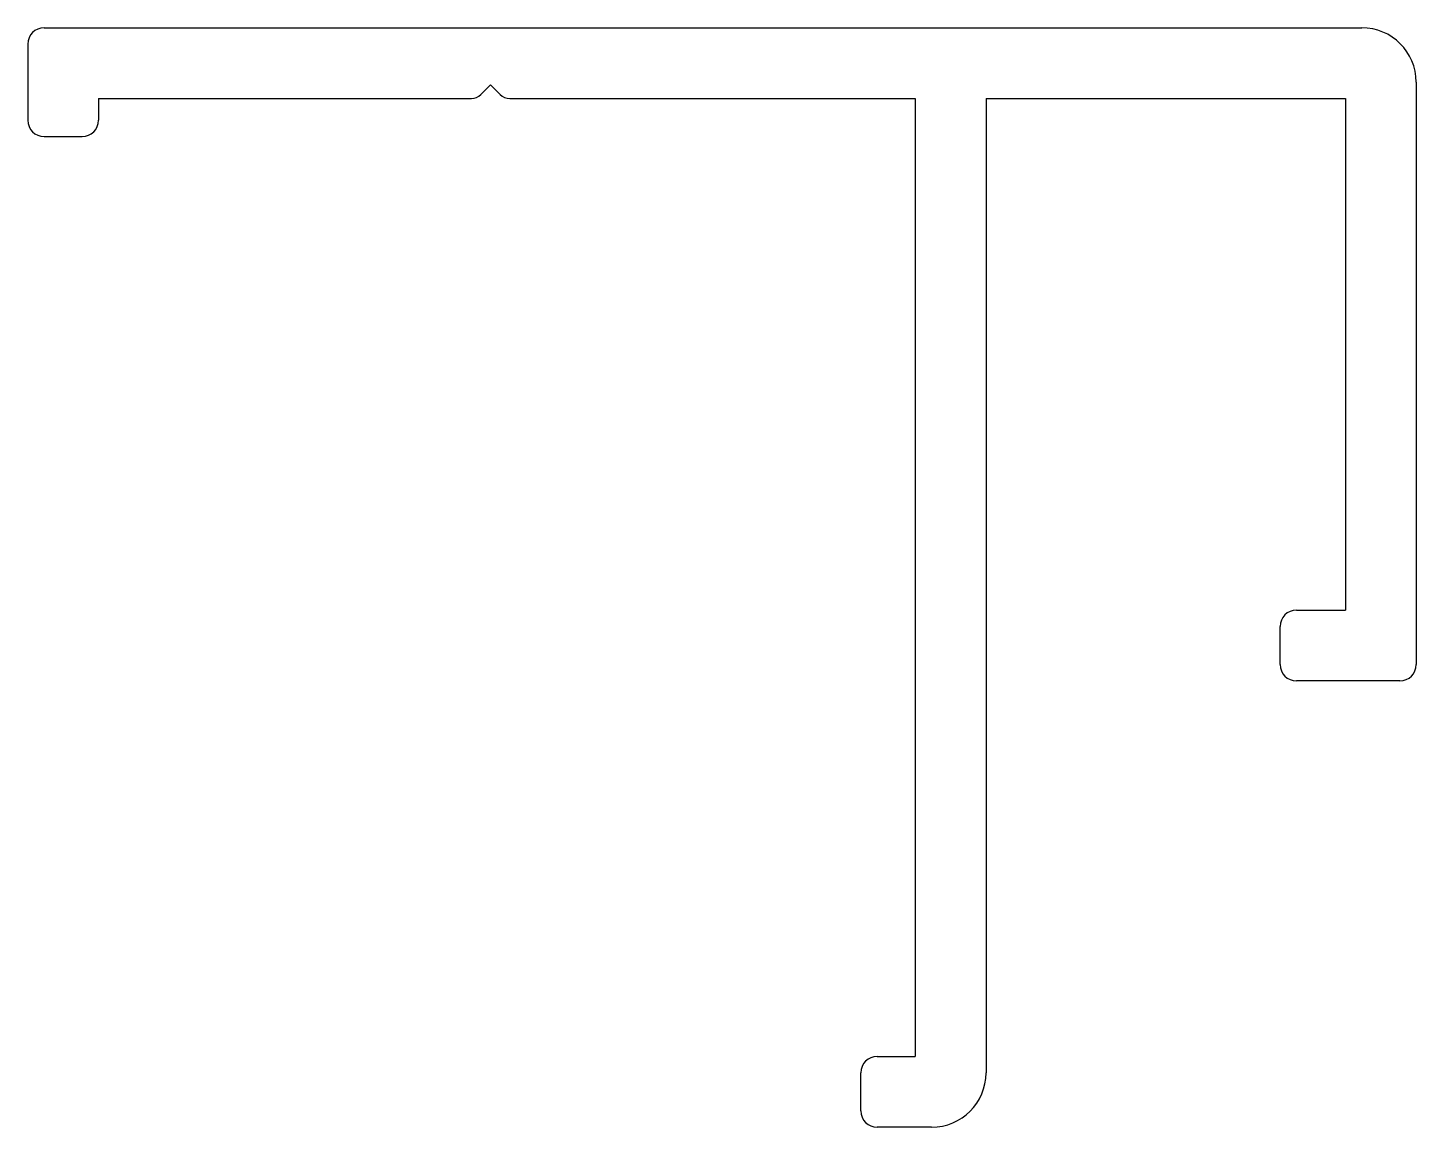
# Model space of a CAD drawing. Extents: x 899.9 to 925.4, y 2200.5 to 2220.7.
import ezdxf

# ---------------------------------------------------------------- set-up
doc = ezdxf.new("R2010")
doc.units = 0
doc.layers.get('0').update_dxf_attribs({"linetype": 'CONTINUOUS'})

msp = doc.modelspace()

# ---------------------------------------------------------------- linework, layer by layer
for p, q in [((900.236, 2220.694), (924.436, 2220.694)), ((899.936, 2220.394), (899.936, 2218.994)), ((908.436, 2219.644), (908.26, 2219.467)), ((908.436, 2219.644), (908.613, 2219.467)), ((925.436, 2219.694), (925.436, 2208.994)), ((901.236, 2219.394), (901.236, 2218.994)), ((901.236, 2219.394), (908.083, 2219.394)), ((908.79, 2219.394), (916.236, 2219.394)), ((916.236, 2219.394), (916.236, 2201.794)), ((917.536, 2219.394), (917.536, 2201.494)), ((917.536, 2219.394), (924.136, 2219.394)), ((924.136, 2219.394), (924.136, 2209.994)), ((900.236, 2218.694), (900.936, 2218.694)), ((923.236, 2209.994), (924.136, 2209.994)), ((922.936, 2208.994), (922.936, 2209.694)), ((925.136, 2208.694), (923.236, 2208.694)), ((915.536, 2201.794), (916.236, 2201.794)), ((915.236, 2200.794), (915.236, 2201.494)), ((916.536, 2200.494), (915.536, 2200.494))]:
    msp.add_line(p, q)
for centre, radius, start, end in [((900.236, 2220.394), 0.3, 90, 180), ((924.436, 2219.694), 1, 0, 90), ((908.083, 2219.644), 0.25, 270, 315), ((908.79, 2219.644), 0.25, 225, 270), ((900.236, 2218.994), 0.3, 180, 270), ((900.936, 2218.994), 0.3, 270, 0), ((923.236, 2209.694), 0.3, 90, 180), ((923.236, 2208.994), 0.3, 180, 270), ((925.136, 2208.994), 0.3, 270, 360), ((915.536, 2201.494), 0.3, 90, 180), ((916.536, 2201.494), 1, 270, 360), ((915.536, 2200.794), 0.3, 180, 270)]:
    msp.add_arc(centre, radius, start, end)

doc.saveas('drawing.dxf')
